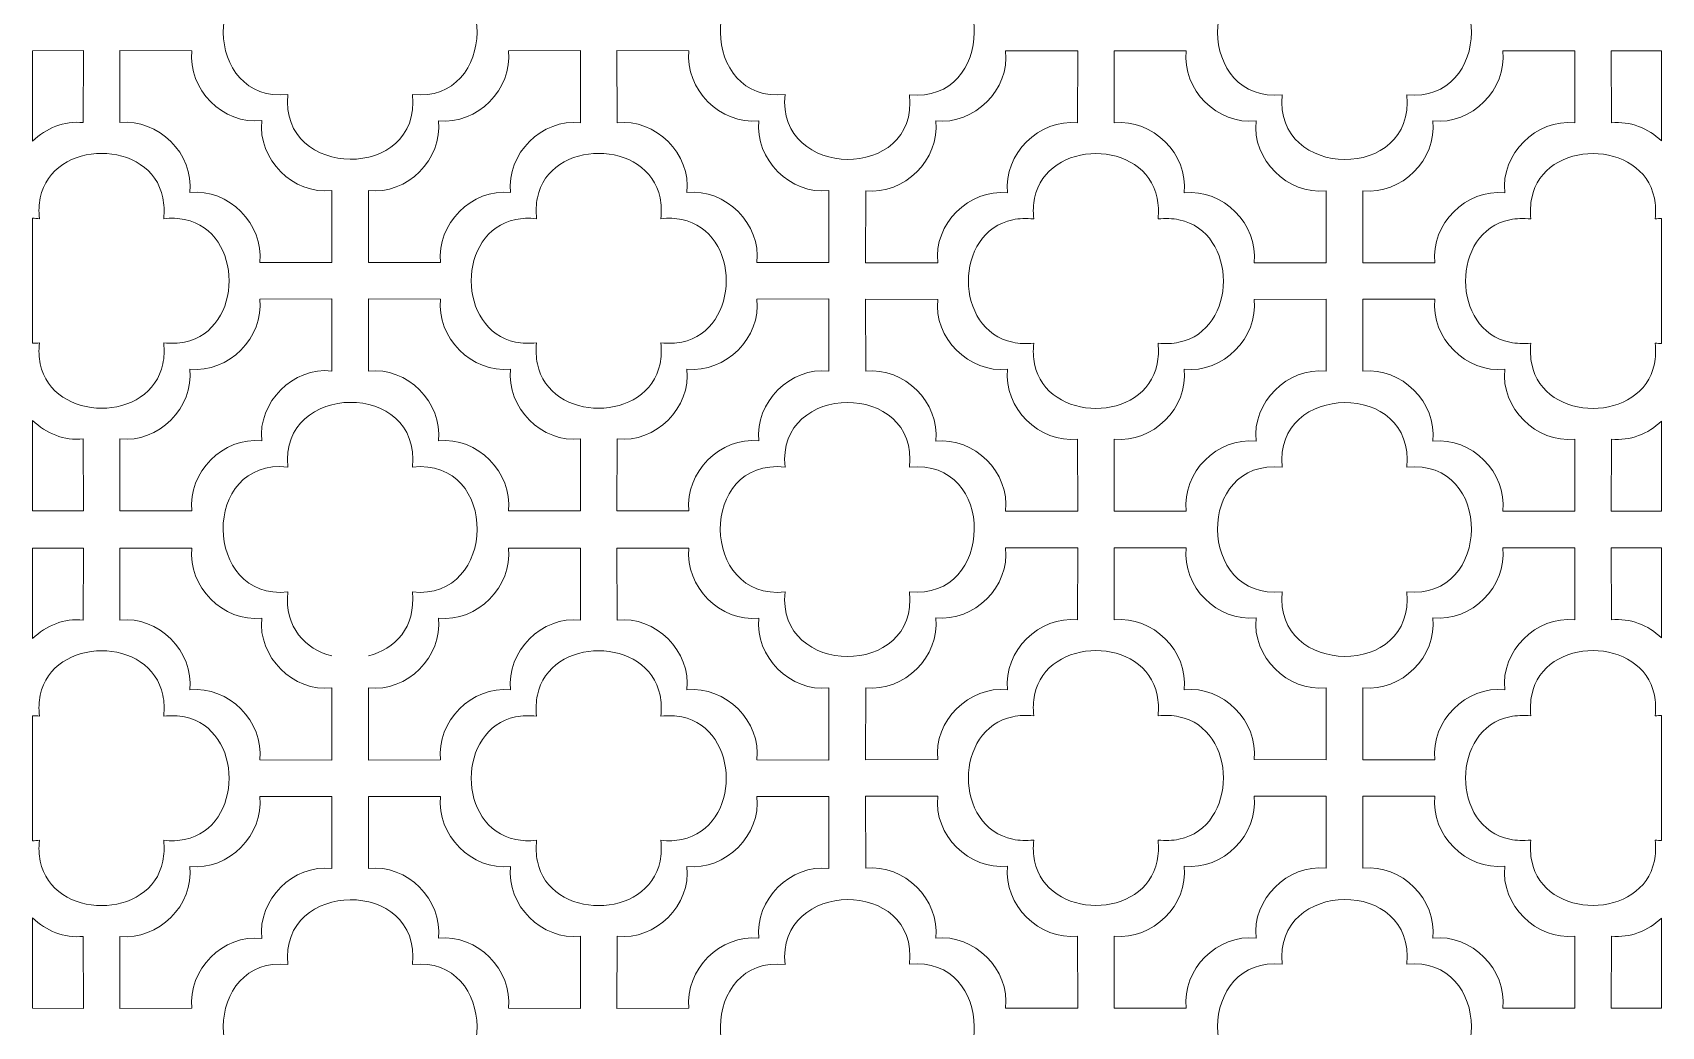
# Model space of a CAD drawing. Header units: centimetres. Extents: x -88 to 88, y -96 to 96.
# Drawn here: x 7.7 to 87.7, y -49.6 to -0.8 of the extents above; entities that cross this region are included whole.
import ezdxf

# ---------------------------------------------------------------- set-up
doc = ezdxf.new("R2010")
doc.units = ezdxf.units.CM
doc.header["$MEASUREMENT"] = 0
doc.layers.add('layer 1', color=7, linetype='Continuous')

msp = doc.modelspace()

# ---------------------------------------------------------------- linework, layer by layer
at = {"layer": 'layer 1', "color": 242, "lineweight": 9}
for points, knots in [([(26.338, -3.80155), (30.52191, -4.24698), (30.62869, 2.75098), (26.33804, 2.29418), (26.33804, 2.29418), (26.78383, 6.48165), (19.76345, 6.58643), (20.2205, 2.29321), (20.2205, 2.29321), (15.93025, 2.74997), (16.03686, -4.24598), (20.22046, -3.80058), (20.22046, -3.80058), (19.77481, -7.98681), (26.79522, -8.09639), (26.338, -3.80155)], [0, 0, 0, 0, 0.2, 0.2, 0.2, 0.2, 0.4, 0.4, 0.4, 0.4, 0.6, 0.6, 0.6, 0.6, 1, 1, 1, 1]), ([(50.76871, -3.81287), (54.95632, -4.2587), (55.06342, 2.76273), (50.76875, 2.3055), (50.76875, 2.3055), (51.21523, 6.49949), (44.19606, 6.57865), (44.65218, 2.29418), (44.65218, 2.29418), (40.3616, 2.75098), (40.46821, -4.24698), (44.65214, -3.80155), (44.65214, -3.80155), (44.2072, -7.98096), (51.22683, -8.11612), (50.76871, -3.81287)], [0, 0, 0, 0, 0.2, 0.2, 0.2, 0.2, 0.4, 0.4, 0.4, 0.4, 0.6, 0.6, 0.6, 0.6, 1, 1, 1, 1]), ([(75.20039, -3.8119), (79.38769, -4.2577), (79.49475, 2.76172), (75.20043, 2.30453), (75.20043, 2.30453), (75.64609, 6.49077), (68.62567, 6.60032), (69.08289, 2.3055), (69.08289, 2.3055), (64.78829, 2.76272), (64.89521, -4.2587), (69.08285, -3.81287), (69.08285, -3.81287), (68.63706, -8.00035), (75.65744, -8.10513), (75.20039, -3.8119)], [0, 0, 0, 0, 0.2, 0.2, 0.2, 0.2, 0.4, 0.4, 0.4, 0.4, 0.6, 0.6, 0.6, 0.6, 1, 1, 1, 1]), ([(7.67361, -6.09446), (7.67361, -6.09446), (7.67363, -1.64539), (7.67363, -1.64539), (7.67363, -1.64539), (7.67363, -1.64539), (10.1691, -1.64135), (10.1691, -1.64135), (10.1691, -1.64135), (10.1691, -1.64135), (10.16337, -5.18264), (10.16337, -5.18264), (10.16337, -5.18264), (9.22672, -5.07995), (8.32202, -5.45642), (7.67361, -6.09446)], [0, 0, 0, 0, 0.2, 0.2, 0.2, 0.2, 0.4, 0.4, 0.4, 0.4, 0.6, 0.6, 0.6, 0.6, 1, 1, 1, 1]), ([(22.379, -12.06266), (22.379, -12.06266), (18.8377, -12.05694), (18.8377, -12.05694), (18.8377, -12.05694), (19.04468, -10.1691), (17.30509, -8.41105), (15.40074, -8.61956), (15.40074, -8.61956), (15.60927, -6.71522), (13.85125, -4.97566), (11.96341, -5.18264), (11.96341, -5.18264), (11.96341, -5.18264), (11.95768, -1.64135), (11.95768, -1.64135), (11.95768, -1.64135), (11.95768, -1.64135), (15.49898, -1.64707), (15.49898, -1.64707), (15.49898, -1.64707), (15.292, -3.53491), (17.03156, -5.29293), (18.9359, -5.0844), (18.9359, -5.0844), (18.72739, -6.98875), (20.4854, -8.72831), (22.37324, -8.52133), (22.37324, -8.52133), (22.37324, -8.52133), (22.379, -12.06266), (22.379, -12.06266)], [0, 0, 0, 0, 0.11111111, 0.11111111, 0.11111111, 0.11111111, 0.22222222, 0.22222222, 0.22222222, 0.22222222, 0.33333333, 0.33333333, 0.33333333, 0.33333333, 0.44444444, 0.44444444, 0.44444444, 0.44444444, 0.55555556, 0.55555556, 0.55555556, 0.55555556, 0.66666667, 0.66666667, 0.66666667, 0.66666667, 0.77777778, 0.77777778, 0.77777778, 0.77777778, 1, 1, 1, 1]), ([(24.17946, -12.06363), (24.17946, -12.06363), (27.72076, -12.05791), (27.72076, -12.05791), (27.72076, -12.05791), (27.51378, -10.17007), (29.25337, -8.41202), (31.15772, -8.62053), (31.15772, -8.62053), (30.94919, -6.71619), (32.70721, -4.97663), (34.59505, -5.18361), (34.59505, -5.18361), (34.59505, -5.18361), (34.60078, -1.64232), (34.60078, -1.64232), (34.60078, -1.64232), (34.60078, -1.64232), (31.05948, -1.64804), (31.05948, -1.64804), (31.05948, -1.64804), (31.26646, -3.53588), (29.5269, -5.2939), (27.62256, -5.08537), (27.62256, -5.08537), (27.83107, -6.98972), (26.07306, -8.72928), (24.18522, -8.5223), (24.18522, -8.5223), (24.18522, -8.5223), (24.17946, -12.06363), (24.17946, -12.06363)], [0, 0, 0, 0, 0.11111111, 0.11111111, 0.11111111, 0.11111111, 0.22222222, 0.22222222, 0.22222222, 0.22222222, 0.33333333, 0.33333333, 0.33333333, 0.33333333, 0.44444444, 0.44444444, 0.44444444, 0.44444444, 0.55555556, 0.55555556, 0.55555556, 0.55555556, 0.66666667, 0.66666667, 0.66666667, 0.66666667, 0.77777778, 0.77777778, 0.77777778, 0.77777778, 1, 1, 1, 1]), ([(46.81068, -12.06363), (46.81068, -12.06363), (43.26938, -12.05791), (43.26938, -12.05791), (43.26938, -12.05791), (43.47636, -10.17007), (41.73677, -8.41202), (39.83242, -8.62053), (39.83242, -8.62053), (40.04095, -6.71619), (38.28293, -4.97663), (36.39509, -5.18361), (36.39509, -5.18361), (36.39509, -5.18361), (36.38936, -1.64232), (36.38936, -1.64232), (36.38936, -1.64232), (36.38936, -1.64232), (39.93066, -1.64804), (39.93066, -1.64804), (39.93066, -1.64804), (39.72368, -3.53588), (41.46324, -5.2939), (43.36758, -5.08537), (43.36758, -5.08537), (43.15907, -6.98972), (44.91708, -8.72928), (46.80492, -8.5223), (46.80492, -8.5223), (46.80492, -8.5223), (46.81068, -12.06363), (46.81068, -12.06363)], [0, 0, 0, 0, 0.11111111, 0.11111111, 0.11111111, 0.11111111, 0.22222222, 0.22222222, 0.22222222, 0.22222222, 0.33333333, 0.33333333, 0.33333333, 0.33333333, 0.44444444, 0.44444444, 0.44444444, 0.44444444, 0.55555556, 0.55555556, 0.55555556, 0.55555556, 0.66666667, 0.66666667, 0.66666667, 0.66666667, 0.77777778, 0.77777778, 0.77777778, 0.77777778, 1, 1, 1, 1]), ([(48.61017, -12.07495), (48.61017, -12.07495), (52.15147, -12.06923), (52.15147, -12.06923), (52.15147, -12.06923), (51.94449, -10.18139), (53.68408, -8.42334), (55.58843, -8.63185), (55.58843, -8.63185), (55.3799, -6.72751), (57.13792, -4.98795), (59.02576, -5.19493), (59.02576, -5.19493), (59.02576, -5.19493), (59.03149, -1.65364), (59.03149, -1.65364), (59.03149, -1.65364), (59.03149, -1.65364), (55.49019, -1.65936), (55.49019, -1.65936), (55.49019, -1.65936), (55.69717, -3.5472), (53.95761, -5.30522), (52.05327, -5.09669), (52.05327, -5.09669), (52.26178, -7.00104), (50.50377, -8.7406), (48.61593, -8.53362), (48.61593, -8.53362), (48.61593, -8.53362), (48.61017, -12.07495), (48.61017, -12.07495)], [0, 0, 0, 0, 0.11111111, 0.11111111, 0.11111111, 0.11111111, 0.22222222, 0.22222222, 0.22222222, 0.22222222, 0.33333333, 0.33333333, 0.33333333, 0.33333333, 0.44444444, 0.44444444, 0.44444444, 0.44444444, 0.55555556, 0.55555556, 0.55555556, 0.55555556, 0.66666667, 0.66666667, 0.66666667, 0.66666667, 0.77777778, 0.77777778, 0.77777778, 0.77777778, 1, 1, 1, 1]), ([(71.24139, -12.07495), (71.24139, -12.07495), (67.70009, -12.06923), (67.70009, -12.06923), (67.70009, -12.06923), (67.90707, -10.18139), (66.16748, -8.42334), (64.26313, -8.63185), (64.26313, -8.63185), (64.47166, -6.72751), (62.71364, -4.98795), (60.8258, -5.19493), (60.8258, -5.19493), (60.8258, -5.19493), (60.82007, -1.65364), (60.82007, -1.65364), (60.82007, -1.65364), (60.82007, -1.65364), (64.36137, -1.65936), (64.36137, -1.65936), (64.36137, -1.65936), (64.15439, -3.5472), (65.89395, -5.30522), (67.79829, -5.09669), (67.79829, -5.09669), (67.58978, -7.00104), (69.34779, -8.7406), (71.23563, -8.53362), (71.23563, -8.53362), (71.23563, -8.53362), (71.24139, -12.07495), (71.24139, -12.07495)], [0, 0, 0, 0, 0.11111111, 0.11111111, 0.11111111, 0.11111111, 0.22222222, 0.22222222, 0.22222222, 0.22222222, 0.33333333, 0.33333333, 0.33333333, 0.33333333, 0.44444444, 0.44444444, 0.44444444, 0.44444444, 0.55555556, 0.55555556, 0.55555556, 0.55555556, 0.66666667, 0.66666667, 0.66666667, 0.66666667, 0.77777778, 0.77777778, 0.77777778, 0.77777778, 1, 1, 1, 1]), ([(73.04185, -12.07398), (73.04185, -12.07398), (76.58315, -12.06826), (76.58315, -12.06826), (76.58315, -12.06826), (76.37617, -10.18042), (78.11576, -8.42237), (80.02011, -8.63088), (80.02011, -8.63088), (79.81158, -6.72654), (81.5696, -4.98698), (83.45744, -5.19396), (83.45744, -5.19396), (83.45744, -5.19396), (83.46317, -1.65267), (83.46317, -1.65267), (83.46317, -1.65267), (83.46317, -1.65267), (79.92187, -1.65839), (79.92187, -1.65839), (79.92187, -1.65839), (80.12885, -3.54623), (78.38929, -5.30425), (76.48495, -5.09572), (76.48495, -5.09572), (76.69346, -7.00007), (74.93545, -8.73963), (73.04761, -8.53265), (73.04761, -8.53265), (73.04761, -8.53265), (73.04185, -12.07398), (73.04185, -12.07398)], [0, 0, 0, 0, 0.11111111, 0.11111111, 0.11111111, 0.11111111, 0.22222222, 0.22222222, 0.22222222, 0.22222222, 0.33333333, 0.33333333, 0.33333333, 0.33333333, 0.44444444, 0.44444444, 0.44444444, 0.44444444, 0.55555556, 0.55555556, 0.55555556, 0.55555556, 0.66666667, 0.66666667, 0.66666667, 0.66666667, 0.77777778, 0.77777778, 0.77777778, 0.77777778, 1, 1, 1, 1]), ([(87.71753, -6.07691), (87.71753, -6.07691), (87.71753, -1.65666), (87.71753, -1.65666), (87.71753, -1.65666), (87.71753, -1.65666), (85.25175, -1.65267), (85.25175, -1.65267), (85.25175, -1.65267), (85.25175, -1.65267), (85.25748, -5.19396), (85.25748, -5.19396), (85.25748, -5.19396), (86.17991, -5.09283), (87.07135, -5.45644), (87.71753, -6.07691)], [0, 0, 0, 0, 0.2, 0.2, 0.2, 0.2, 0.4, 0.4, 0.4, 0.4, 0.6, 0.6, 0.6, 0.6, 1, 1, 1, 1]), ([(7.67361, -16.03053), (7.67361, -16.03053), (7.67361, -9.88312), (7.67361, -9.88312), (7.67361, -9.88312), (7.78265, -9.88496), (7.89473, -9.89187), (8.00986, -9.90412), (8.00986, -9.90412), (7.97004, -9.53014), (7.9868, -9.18829), (8.04991, -8.87841), (8.04991, -8.87841), (8.64181, -5.97204), (13.48094, -5.95231), (14.07687, -8.87841), (14.07687, -8.87841), (14.13998, -9.18829), (14.15674, -9.53014), (14.11692, -9.90412), (14.11692, -9.90412), (14.49191, -9.8642), (14.83452, -9.88106), (15.14501, -9.94454), (15.14501, -9.94454), (18.06675, -10.54192), (18.04798, -15.37564), (15.14542, -15.96909), (15.14542, -15.96909), (14.83493, -16.03257), (14.49232, -16.04943), (14.11733, -16.00951), (14.11733, -16.00951), (14.15715, -16.38349), (14.14039, -16.72534), (14.07728, -17.03522), (14.07728, -17.03522), (13.48135, -19.96132), (8.64222, -19.94159), (8.05032, -17.03522), (8.05032, -17.03522), (7.98721, -16.72534), (7.97045, -16.38349), (8.01027, -16.00951), (8.01027, -16.00951), (7.895, -16.02178), (7.78278, -16.0287), (7.67361, -16.03053)], [0, 0, 0, 0, 0.07692308, 0.07692308, 0.07692308, 0.07692308, 0.15384615, 0.15384615, 0.15384615, 0.15384615, 0.23076923, 0.23076923, 0.23076923, 0.23076923, 0.30769231, 0.30769231, 0.30769231, 0.30769231, 0.38461538, 0.38461538, 0.38461538, 0.38461538, 0.46153846, 0.46153846, 0.46153846, 0.46153846, 0.53846154, 0.53846154, 0.53846154, 0.53846154, 0.61538462, 0.61538462, 0.61538462, 0.61538462, 0.69230769, 0.69230769, 0.69230769, 0.69230769, 0.76923077, 0.76923077, 0.76923077, 0.76923077, 0.84615385, 0.84615385, 0.84615385, 0.84615385, 1, 1, 1, 1]), ([(39.57669, -9.94551), (39.2662, -9.88203), (38.92359, -9.86517), (38.5486, -9.90509), (38.5486, -9.90509), (38.58842, -9.53111), (38.57166, -9.18926), (38.50855, -8.87938), (38.50855, -8.87938), (37.91665, -5.97301), (33.07752, -5.95328), (32.48159, -8.87938), (32.48159, -8.87938), (32.41848, -9.18926), (32.40172, -9.53111), (32.44154, -9.90509), (32.44154, -9.90509), (32.06655, -9.86517), (31.72394, -9.88203), (31.41345, -9.94551), (31.41345, -9.94551), (28.49171, -10.54289), (28.51048, -15.37661), (31.41304, -15.97006), (31.41304, -15.97006), (31.72353, -16.03354), (32.06614, -16.0504), (32.44113, -16.01048), (32.44113, -16.01048), (32.40131, -16.38446), (32.41807, -16.72631), (32.48118, -17.03619), (32.48118, -17.03619), (33.07711, -19.96229), (37.91624, -19.94256), (38.50814, -17.03619), (38.50814, -17.03619), (38.57125, -16.72631), (38.58801, -16.38446), (38.54819, -16.01048), (38.54819, -16.01048), (38.92318, -16.0504), (39.26579, -16.03354), (39.57628, -15.97006), (39.57628, -15.97006), (42.47839, -15.3767), (42.49903, -10.54301), (39.57669, -9.94551)], [0, 0, 0, 0, 0.07692308, 0.07692308, 0.07692308, 0.07692308, 0.15384615, 0.15384615, 0.15384615, 0.15384615, 0.23076923, 0.23076923, 0.23076923, 0.23076923, 0.30769231, 0.30769231, 0.30769231, 0.30769231, 0.38461538, 0.38461538, 0.38461538, 0.38461538, 0.46153846, 0.46153846, 0.46153846, 0.46153846, 0.53846154, 0.53846154, 0.53846154, 0.53846154, 0.61538462, 0.61538462, 0.61538462, 0.61538462, 0.69230769, 0.69230769, 0.69230769, 0.69230769, 0.76923077, 0.76923077, 0.76923077, 0.76923077, 0.84615385, 0.84615385, 0.84615385, 0.84615385, 1, 1, 1, 1]), ([(55.84416, -9.95683), (56.15465, -9.89335), (56.49726, -9.87649), (56.87225, -9.91641), (56.87225, -9.91641), (56.83243, -9.54243), (56.84919, -9.20058), (56.9123, -8.8907), (56.9123, -8.8907), (57.5042, -5.98433), (62.34333, -5.9646), (62.93926, -8.8907), (62.93926, -8.8907), (63.00237, -9.20058), (63.01913, -9.54243), (62.97931, -9.91641), (62.97931, -9.91641), (63.3543, -9.87649), (63.69691, -9.89335), (64.0074, -9.95683), (64.0074, -9.95683), (66.92914, -10.55421), (66.91037, -15.38793), (64.00781, -15.98138), (64.00781, -15.98138), (63.69732, -16.04486), (63.35471, -16.06172), (62.97972, -16.0218), (62.97972, -16.0218), (63.01954, -16.39578), (63.00278, -16.73763), (62.93967, -17.04751), (62.93967, -17.04751), (62.34374, -19.97361), (57.50461, -19.95388), (56.91271, -17.04751), (56.91271, -17.04751), (56.8496, -16.73763), (56.83284, -16.39578), (56.87266, -16.0218), (56.87266, -16.0218), (56.49767, -16.06172), (56.15506, -16.04486), (55.84457, -15.98138), (55.84457, -15.98138), (52.94246, -15.38802), (52.92182, -10.55433), (55.84416, -9.95683)], [0, 0, 0, 0, 0.07692308, 0.07692308, 0.07692308, 0.07692308, 0.15384615, 0.15384615, 0.15384615, 0.15384615, 0.23076923, 0.23076923, 0.23076923, 0.23076923, 0.30769231, 0.30769231, 0.30769231, 0.30769231, 0.38461538, 0.38461538, 0.38461538, 0.38461538, 0.46153846, 0.46153846, 0.46153846, 0.46153846, 0.53846154, 0.53846154, 0.53846154, 0.53846154, 0.61538462, 0.61538462, 0.61538462, 0.61538462, 0.69230769, 0.69230769, 0.69230769, 0.69230769, 0.76923077, 0.76923077, 0.76923077, 0.76923077, 0.84615385, 0.84615385, 0.84615385, 0.84615385, 1, 1, 1, 1]), ([(87.71753, -16.04123), (87.71753, -16.04123), (87.71753, -9.89507), (87.71753, -9.89507), (87.71753, -9.89507), (87.61788, -9.89758), (87.51569, -9.9043), (87.41099, -9.91544), (87.41099, -9.91544), (87.45081, -9.54146), (87.43405, -9.19961), (87.37094, -8.88973), (87.37094, -8.88973), (86.77904, -5.98336), (81.93991, -5.96363), (81.34398, -8.88973), (81.34398, -8.88973), (81.28087, -9.19961), (81.26411, -9.54146), (81.30393, -9.91544), (81.30393, -9.91544), (80.92894, -9.87552), (80.58633, -9.89238), (80.27584, -9.95586), (80.27584, -9.95586), (77.3541, -10.55324), (77.37287, -15.38696), (80.27543, -15.98041), (80.27543, -15.98041), (80.58592, -16.04389), (80.92853, -16.06075), (81.30352, -16.02083), (81.30352, -16.02083), (81.2637, -16.39481), (81.28046, -16.73666), (81.34357, -17.04654), (81.34357, -17.04654), (81.9395, -19.97264), (86.77863, -19.95291), (87.37053, -17.04654), (87.37053, -17.04654), (87.43364, -16.73666), (87.4504, -16.39481), (87.41058, -16.02083), (87.41058, -16.02083), (87.51542, -16.03199), (87.61774, -16.03873), (87.71753, -16.04123)], [0, 0, 0, 0, 0.07692308, 0.07692308, 0.07692308, 0.07692308, 0.15384615, 0.15384615, 0.15384615, 0.15384615, 0.23076923, 0.23076923, 0.23076923, 0.23076923, 0.30769231, 0.30769231, 0.30769231, 0.30769231, 0.38461538, 0.38461538, 0.38461538, 0.38461538, 0.46153846, 0.46153846, 0.46153846, 0.46153846, 0.53846154, 0.53846154, 0.53846154, 0.53846154, 0.61538462, 0.61538462, 0.61538462, 0.61538462, 0.69230769, 0.69230769, 0.69230769, 0.69230769, 0.76923077, 0.76923077, 0.76923077, 0.76923077, 0.84615385, 0.84615385, 0.84615385, 0.84615385, 1, 1, 1, 1]), ([(22.37941, -13.85097), (22.37941, -13.85097), (18.83811, -13.85669), (18.83811, -13.85669), (18.83811, -13.85669), (19.04509, -15.74453), (17.3055, -17.50258), (15.40115, -17.29407), (15.40115, -17.29407), (15.60968, -19.19841), (13.85166, -20.93797), (11.96382, -20.73099), (11.96382, -20.73099), (11.96382, -20.73099), (11.95809, -24.27228), (11.95809, -24.27228), (11.95809, -24.27228), (11.95809, -24.27228), (15.49939, -24.26656), (15.49939, -24.26656), (15.49939, -24.26656), (15.29241, -22.37872), (17.03197, -20.6207), (18.93631, -20.82923), (18.93631, -20.82923), (18.7278, -18.92488), (20.48581, -17.18532), (22.37365, -17.3923), (22.37365, -17.3923), (22.37365, -17.3923), (22.37941, -13.85097), (22.37941, -13.85097)], [0, 0, 0, 0, 0.11111111, 0.11111111, 0.11111111, 0.11111111, 0.22222222, 0.22222222, 0.22222222, 0.22222222, 0.33333333, 0.33333333, 0.33333333, 0.33333333, 0.44444444, 0.44444444, 0.44444444, 0.44444444, 0.55555556, 0.55555556, 0.55555556, 0.55555556, 0.66666667, 0.66666667, 0.66666667, 0.66666667, 0.77777778, 0.77777778, 0.77777778, 0.77777778, 1, 1, 1, 1]), ([(24.17905, -13.85194), (24.17905, -13.85194), (27.72035, -13.85766), (27.72035, -13.85766), (27.72035, -13.85766), (27.51337, -15.7455), (29.25296, -17.50355), (31.15731, -17.29504), (31.15731, -17.29504), (30.94878, -19.19938), (32.7068, -20.93894), (34.59464, -20.73196), (34.59464, -20.73196), (34.59464, -20.73196), (34.60037, -24.27325), (34.60037, -24.27325), (34.60037, -24.27325), (34.60037, -24.27325), (31.05907, -24.26753), (31.05907, -24.26753), (31.05907, -24.26753), (31.26605, -22.37969), (29.52649, -20.62167), (27.62215, -20.8302), (27.62215, -20.8302), (27.83066, -18.92585), (26.07265, -17.18629), (24.18481, -17.39327), (24.18481, -17.39327), (24.18481, -17.39327), (24.17905, -13.85194), (24.17905, -13.85194)], [0, 0, 0, 0, 0.11111111, 0.11111111, 0.11111111, 0.11111111, 0.22222222, 0.22222222, 0.22222222, 0.22222222, 0.33333333, 0.33333333, 0.33333333, 0.33333333, 0.44444444, 0.44444444, 0.44444444, 0.44444444, 0.55555556, 0.55555556, 0.55555556, 0.55555556, 0.66666667, 0.66666667, 0.66666667, 0.66666667, 0.77777778, 0.77777778, 0.77777778, 0.77777778, 1, 1, 1, 1]), ([(46.81027, -13.85194), (46.81027, -13.85194), (43.26897, -13.85766), (43.26897, -13.85766), (43.26897, -13.85766), (43.47595, -15.7455), (41.73636, -17.50355), (39.83201, -17.29504), (39.83201, -17.29504), (40.04054, -19.19938), (38.28252, -20.93894), (36.39468, -20.73196), (36.39468, -20.73196), (36.39468, -20.73196), (36.38895, -24.27325), (36.38895, -24.27325), (36.38895, -24.27325), (36.38895, -24.27325), (39.93025, -24.26753), (39.93025, -24.26753), (39.93025, -24.26753), (39.72327, -22.37969), (41.46283, -20.62167), (43.36717, -20.8302), (43.36717, -20.8302), (43.15866, -18.92585), (44.91667, -17.18629), (46.80451, -17.39327), (46.80451, -17.39327), (46.80451, -17.39327), (46.81027, -13.85194), (46.81027, -13.85194)], [0, 0, 0, 0, 0.11111111, 0.11111111, 0.11111111, 0.11111111, 0.22222222, 0.22222222, 0.22222222, 0.22222222, 0.33333333, 0.33333333, 0.33333333, 0.33333333, 0.44444444, 0.44444444, 0.44444444, 0.44444444, 0.55555556, 0.55555556, 0.55555556, 0.55555556, 0.66666667, 0.66666667, 0.66666667, 0.66666667, 0.77777778, 0.77777778, 0.77777778, 0.77777778, 1, 1, 1, 1]), ([(48.61058, -13.86326), (48.61058, -13.86326), (52.15188, -13.86898), (52.15188, -13.86898), (52.15188, -13.86898), (51.9449, -15.75682), (53.68449, -17.51487), (55.58884, -17.30636), (55.58884, -17.30636), (55.38031, -19.2107), (57.13833, -20.95026), (59.02617, -20.74328), (59.02617, -20.74328), (59.02617, -20.74328), (59.0319, -24.28457), (59.0319, -24.28457), (59.0319, -24.28457), (59.0319, -24.28457), (55.4906, -24.27885), (55.4906, -24.27885), (55.4906, -24.27885), (55.69758, -22.39101), (53.95802, -20.63299), (52.05368, -20.84152), (52.05368, -20.84152), (52.26219, -18.93717), (50.50418, -17.19761), (48.61634, -17.40459), (48.61634, -17.40459), (48.61634, -17.40459), (48.61058, -13.86326), (48.61058, -13.86326)], [0, 0, 0, 0, 0.11111111, 0.11111111, 0.11111111, 0.11111111, 0.22222222, 0.22222222, 0.22222222, 0.22222222, 0.33333333, 0.33333333, 0.33333333, 0.33333333, 0.44444444, 0.44444444, 0.44444444, 0.44444444, 0.55555556, 0.55555556, 0.55555556, 0.55555556, 0.66666667, 0.66666667, 0.66666667, 0.66666667, 0.77777778, 0.77777778, 0.77777778, 0.77777778, 1, 1, 1, 1]), ([(71.2418, -13.86326), (71.2418, -13.86326), (67.7005, -13.86898), (67.7005, -13.86898), (67.7005, -13.86898), (67.90748, -15.75682), (66.16789, -17.51487), (64.26354, -17.30636), (64.26354, -17.30636), (64.47207, -19.2107), (62.71405, -20.95026), (60.82621, -20.74328), (60.82621, -20.74328), (60.82621, -20.74328), (60.82048, -24.28457), (60.82048, -24.28457), (60.82048, -24.28457), (60.82048, -24.28457), (64.36178, -24.27885), (64.36178, -24.27885), (64.36178, -24.27885), (64.1548, -22.39101), (65.89436, -20.63299), (67.7987, -20.84152), (67.7987, -20.84152), (67.59019, -18.93717), (69.3482, -17.19761), (71.23604, -17.40459), (71.23604, -17.40459), (71.23604, -17.40459), (71.2418, -13.86326), (71.2418, -13.86326)], [0, 0, 0, 0, 0.11111111, 0.11111111, 0.11111111, 0.11111111, 0.22222222, 0.22222222, 0.22222222, 0.22222222, 0.33333333, 0.33333333, 0.33333333, 0.33333333, 0.44444444, 0.44444444, 0.44444444, 0.44444444, 0.55555556, 0.55555556, 0.55555556, 0.55555556, 0.66666667, 0.66666667, 0.66666667, 0.66666667, 0.77777778, 0.77777778, 0.77777778, 0.77777778, 1, 1, 1, 1]), ([(73.04144, -13.86229), (73.04144, -13.86229), (76.58274, -13.86801), (76.58274, -13.86801), (76.58274, -13.86801), (76.37576, -15.75585), (78.11535, -17.5139), (80.0197, -17.30539), (80.0197, -17.30539), (79.81117, -19.20973), (81.56919, -20.94929), (83.45703, -20.74231), (83.45703, -20.74231), (83.45703, -20.74231), (83.46276, -24.2836), (83.46276, -24.2836), (83.46276, -24.2836), (83.46276, -24.2836), (79.92146, -24.27788), (79.92146, -24.27788), (79.92146, -24.27788), (80.12844, -22.39004), (78.38888, -20.63202), (76.48454, -20.84055), (76.48454, -20.84055), (76.69305, -18.9362), (74.93504, -17.19664), (73.0472, -17.40362), (73.0472, -17.40362), (73.0472, -17.40362), (73.04144, -13.86229), (73.04144, -13.86229)], [0, 0, 0, 0, 0.11111111, 0.11111111, 0.11111111, 0.11111111, 0.22222222, 0.22222222, 0.22222222, 0.22222222, 0.33333333, 0.33333333, 0.33333333, 0.33333333, 0.44444444, 0.44444444, 0.44444444, 0.44444444, 0.55555556, 0.55555556, 0.55555556, 0.55555556, 0.66666667, 0.66666667, 0.66666667, 0.66666667, 0.77777778, 0.77777778, 0.77777778, 0.77777778, 1, 1, 1, 1]), ([(22.37314, -31.40001), (21.08984, -31.06214), (20.03389, -30.01273), (20.2209, -28.25611), (20.2209, -28.25611), (16.02926, -28.70236), (15.92182, -21.65535), (20.22087, -22.11305), (20.22087, -22.11305), (19.7751, -17.92572), (26.79463, -17.82095), (26.33759, -22.11402), (26.33759, -22.11402), (30.63625, -21.65636), (30.52897, -28.70137), (26.33762, -28.25514), (26.33762, -28.25514), (26.52463, -30.01176), (25.46868, -31.06117), (24.18538, -31.39904)], [0, 0, 0, 0, 0.16666667, 0.16666667, 0.16666667, 0.16666667, 0.33333333, 0.33333333, 0.33333333, 0.33333333, 0.5, 0.5, 0.5, 0.5, 0.66666667, 0.66666667, 0.66666667, 0.66666667, 1, 1, 1, 1]), ([(44.65176, -28.25514), (40.46043, -28.70137), (40.35303, -21.65636), (44.65173, -22.11402), (44.65173, -22.11402), (44.20523, -17.91992), (51.22526, -17.84071), (50.76912, -22.12534), (50.76912, -22.12534), (55.06375, -21.66811), (54.95682, -28.68966), (50.76915, -28.24382), (50.76915, -28.24382), (51.22529, -32.52845), (44.20526, -32.44927), (44.65176, -28.25514)], [0, 0, 0, 0, 0.2, 0.2, 0.2, 0.2, 0.4, 0.4, 0.4, 0.4, 0.6, 0.6, 0.6, 0.6, 1, 1, 1, 1]), ([(75.20001, -28.24479), (79.38799, -28.69065), (79.49495, -21.66711), (75.19998, -22.12437), (75.19998, -22.12437), (75.65719, -17.82968), (68.63762, -17.93925), (69.08326, -22.12534), (69.08326, -22.12534), (64.78859, -21.66811), (64.89564, -28.68964), (69.08329, -28.24382), (69.08329, -28.24382), (68.63765, -32.42989), (75.65722, -32.53948), (75.20001, -28.24479)], [0, 0, 0, 0, 0.2, 0.2, 0.2, 0.2, 0.4, 0.4, 0.4, 0.4, 0.6, 0.6, 0.6, 0.6, 1, 1, 1, 1]), ([(7.67362, -24.26825), (7.67362, -24.26825), (7.67361, -19.81878), (7.67361, -19.81878), (7.67361, -19.81878), (8.32205, -20.45705), (9.22694, -20.8337), (10.16378, -20.73099), (10.16378, -20.73099), (10.16378, -20.73099), (10.16951, -24.27228), (10.16951, -24.27228), (10.16951, -24.27228), (10.16951, -24.27228), (7.67362, -24.26825), (7.67362, -24.26825)], [0, 0, 0, 0, 0.2, 0.2, 0.2, 0.2, 0.4, 0.4, 0.4, 0.4, 0.6, 0.6, 0.6, 0.6, 1, 1, 1, 1]), ([(87.71752, -24.27962), (87.71752, -24.27962), (87.71753, -19.85897), (87.71753, -19.85897), (87.71753, -19.85897), (87.07132, -20.47968), (86.17969, -20.84346), (85.25707, -20.74231), (85.25707, -20.74231), (85.25707, -20.74231), (85.25134, -24.2836), (85.25134, -24.2836), (85.25134, -24.2836), (85.25134, -24.2836), (87.71752, -24.27962), (87.71752, -24.27962)], [0, 0, 0, 0, 0.2, 0.2, 0.2, 0.2, 0.4, 0.4, 0.4, 0.4, 0.6, 0.6, 0.6, 0.6, 1, 1, 1, 1]), ([(7.67361, -30.55041), (7.67361, -30.55041), (7.67362, -26.10091), (7.67362, -26.10091), (7.67362, -26.10091), (7.67362, -26.10091), (10.16954, -26.09688), (10.16954, -26.09688), (10.16954, -26.09688), (10.16954, -26.09688), (10.16381, -29.63817), (10.16381, -29.63817), (10.16381, -29.63817), (9.22695, -29.53546), (8.32205, -29.91212), (7.67361, -30.55041)], [0, 0, 0, 0, 0.2, 0.2, 0.2, 0.2, 0.4, 0.4, 0.4, 0.4, 0.6, 0.6, 0.6, 0.6, 1, 1, 1, 1]), ([(22.37944, -36.51819), (22.37944, -36.51819), (18.83814, -36.51247), (18.83814, -36.51247), (18.83814, -36.51247), (19.04512, -34.62463), (17.30553, -32.86658), (15.40118, -33.07509), (15.40118, -33.07509), (15.60971, -31.17075), (13.85169, -29.43119), (11.96385, -29.63817), (11.96385, -29.63817), (11.96385, -29.63817), (11.95812, -26.09688), (11.95812, -26.09688), (11.95812, -26.09688), (11.95812, -26.09688), (15.49942, -26.1026), (15.49942, -26.1026), (15.49942, -26.1026), (15.29244, -27.99044), (17.032, -29.74846), (18.93634, -29.53993), (18.93634, -29.53993), (18.72783, -31.44428), (20.48584, -33.18384), (22.37368, -32.97686), (22.37368, -32.97686), (22.37368, -32.97686), (22.37944, -36.51819), (22.37944, -36.51819)], [0, 0, 0, 0, 0.11111111, 0.11111111, 0.11111111, 0.11111111, 0.22222222, 0.22222222, 0.22222222, 0.22222222, 0.33333333, 0.33333333, 0.33333333, 0.33333333, 0.44444444, 0.44444444, 0.44444444, 0.44444444, 0.55555556, 0.55555556, 0.55555556, 0.55555556, 0.66666667, 0.66666667, 0.66666667, 0.66666667, 0.77777778, 0.77777778, 0.77777778, 0.77777778, 1, 1, 1, 1]), ([(24.17908, -36.51722), (24.17908, -36.51722), (27.72038, -36.5115), (27.72038, -36.5115), (27.72038, -36.5115), (27.5134, -34.62366), (29.25299, -32.86561), (31.15734, -33.07412), (31.15734, -33.07412), (30.94881, -31.16978), (32.70683, -29.43022), (34.59467, -29.6372), (34.59467, -29.6372), (34.59467, -29.6372), (34.6004, -26.09591), (34.6004, -26.09591), (34.6004, -26.09591), (34.6004, -26.09591), (31.0591, -26.10163), (31.0591, -26.10163), (31.0591, -26.10163), (31.26608, -27.98947), (29.52652, -29.74749), (27.62218, -29.53896), (27.62218, -29.53896), (27.83069, -31.44331), (26.07268, -33.18287), (24.18484, -32.97589), (24.18484, -32.97589), (24.18484, -32.97589), (24.17908, -36.51722), (24.17908, -36.51722)], [0, 0, 0, 0, 0.11111111, 0.11111111, 0.11111111, 0.11111111, 0.22222222, 0.22222222, 0.22222222, 0.22222222, 0.33333333, 0.33333333, 0.33333333, 0.33333333, 0.44444444, 0.44444444, 0.44444444, 0.44444444, 0.55555556, 0.55555556, 0.55555556, 0.55555556, 0.66666667, 0.66666667, 0.66666667, 0.66666667, 0.77777778, 0.77777778, 0.77777778, 0.77777778, 1, 1, 1, 1]), ([(46.8103, -36.51722), (46.8103, -36.51722), (43.269, -36.5115), (43.269, -36.5115), (43.269, -36.5115), (43.47598, -34.62366), (41.73639, -32.86561), (39.83204, -33.07412), (39.83204, -33.07412), (40.04057, -31.16978), (38.28255, -29.43022), (36.39471, -29.6372), (36.39471, -29.6372), (36.39471, -29.6372), (36.38898, -26.09591), (36.38898, -26.09591), (36.38898, -26.09591), (36.38898, -26.09591), (39.93028, -26.10163), (39.93028, -26.10163), (39.93028, -26.10163), (39.7233, -27.98947), (41.46286, -29.74749), (43.3672, -29.53896), (43.3672, -29.53896), (43.15869, -31.44331), (44.9167, -33.18287), (46.80454, -32.97589), (46.80454, -32.97589), (46.80454, -32.97589), (46.8103, -36.51722), (46.8103, -36.51722)], [0, 0, 0, 0, 0.11111111, 0.11111111, 0.11111111, 0.11111111, 0.22222222, 0.22222222, 0.22222222, 0.22222222, 0.33333333, 0.33333333, 0.33333333, 0.33333333, 0.44444444, 0.44444444, 0.44444444, 0.44444444, 0.55555556, 0.55555556, 0.55555556, 0.55555556, 0.66666667, 0.66666667, 0.66666667, 0.66666667, 0.77777778, 0.77777778, 0.77777778, 0.77777778, 1, 1, 1, 1]), ([(48.61061, -36.5059), (48.61061, -36.5059), (52.15191, -36.50018), (52.15191, -36.50018), (52.15191, -36.50018), (51.94493, -34.61234), (53.68452, -32.85429), (55.58887, -33.0628), (55.58887, -33.0628), (55.38034, -31.15846), (57.13836, -29.4189), (59.0262, -29.62588), (59.0262, -29.62588), (59.0262, -29.62588), (59.03193, -26.08459), (59.03193, -26.08459), (59.03193, -26.08459), (59.03193, -26.08459), (55.49063, -26.09031), (55.49063, -26.09031), (55.49063, -26.09031), (55.69761, -27.97815), (53.95805, -29.73617), (52.05371, -29.52764), (52.05371, -29.52764), (52.26222, -31.43199), (50.50421, -33.17155), (48.61637, -32.96457), (48.61637, -32.96457), (48.61637, -32.96457), (48.61061, -36.5059), (48.61061, -36.5059)], [0, 0, 0, 0, 0.11111111, 0.11111111, 0.11111111, 0.11111111, 0.22222222, 0.22222222, 0.22222222, 0.22222222, 0.33333333, 0.33333333, 0.33333333, 0.33333333, 0.44444444, 0.44444444, 0.44444444, 0.44444444, 0.55555556, 0.55555556, 0.55555556, 0.55555556, 0.66666667, 0.66666667, 0.66666667, 0.66666667, 0.77777778, 0.77777778, 0.77777778, 0.77777778, 1, 1, 1, 1]), ([(71.24183, -36.5059), (71.24183, -36.5059), (67.70053, -36.50018), (67.70053, -36.50018), (67.70053, -36.50018), (67.90751, -34.61234), (66.16792, -32.85429), (64.26357, -33.0628), (64.26357, -33.0628), (64.4721, -31.15846), (62.71408, -29.4189), (60.82624, -29.62588), (60.82624, -29.62588), (60.82624, -29.62588), (60.82051, -26.08459), (60.82051, -26.08459), (60.82051, -26.08459), (60.82051, -26.08459), (64.36181, -26.09031), (64.36181, -26.09031), (64.36181, -26.09031), (64.15483, -27.97815), (65.89439, -29.73617), (67.79873, -29.52764), (67.79873, -29.52764), (67.59022, -31.43199), (69.34823, -33.17155), (71.23607, -32.96457), (71.23607, -32.96457), (71.23607, -32.96457), (71.24183, -36.5059), (71.24183, -36.5059)], [0, 0, 0, 0, 0.11111111, 0.11111111, 0.11111111, 0.11111111, 0.22222222, 0.22222222, 0.22222222, 0.22222222, 0.33333333, 0.33333333, 0.33333333, 0.33333333, 0.44444444, 0.44444444, 0.44444444, 0.44444444, 0.55555556, 0.55555556, 0.55555556, 0.55555556, 0.66666667, 0.66666667, 0.66666667, 0.66666667, 0.77777778, 0.77777778, 0.77777778, 0.77777778, 1, 1, 1, 1]), ([(73.04147, -36.50687), (73.04147, -36.50687), (76.58277, -36.50115), (76.58277, -36.50115), (76.58277, -36.50115), (76.37579, -34.61331), (78.11538, -32.85526), (80.01973, -33.06377), (80.01973, -33.06377), (79.8112, -31.15943), (81.56922, -29.41987), (83.45706, -29.62685), (83.45706, -29.62685), (83.45706, -29.62685), (83.46279, -26.08556), (83.46279, -26.08556), (83.46279, -26.08556), (83.46279, -26.08556), (79.92149, -26.09128), (79.92149, -26.09128), (79.92149, -26.09128), (80.12847, -27.97912), (78.38891, -29.73714), (76.48457, -29.52861), (76.48457, -29.52861), (76.69308, -31.43296), (74.93507, -33.17252), (73.04723, -32.96554), (73.04723, -32.96554), (73.04723, -32.96554), (73.04147, -36.50687), (73.04147, -36.50687)], [0, 0, 0, 0, 0.11111111, 0.11111111, 0.11111111, 0.11111111, 0.22222222, 0.22222222, 0.22222222, 0.22222222, 0.33333333, 0.33333333, 0.33333333, 0.33333333, 0.44444444, 0.44444444, 0.44444444, 0.44444444, 0.55555556, 0.55555556, 0.55555556, 0.55555556, 0.66666667, 0.66666667, 0.66666667, 0.66666667, 0.77777778, 0.77777778, 0.77777778, 0.77777778, 1, 1, 1, 1]), ([(87.71753, -30.51016), (87.71753, -30.51016), (87.71753, -26.08954), (87.71753, -26.08954), (87.71753, -26.08954), (87.71753, -26.08954), (85.25137, -26.08556), (85.25137, -26.08556), (85.25137, -26.08556), (85.25137, -26.08556), (85.2571, -29.62685), (85.2571, -29.62685), (85.2571, -29.62685), (86.17971, -29.52571), (87.07132, -29.88947), (87.71753, -30.51016)], [0, 0, 0, 0, 0.2, 0.2, 0.2, 0.2, 0.4, 0.4, 0.4, 0.4, 0.6, 0.6, 0.6, 0.6, 1, 1, 1, 1]), ([(7.67361, -40.48604), (7.67361, -40.48604), (7.67361, -34.33863), (7.67361, -34.33863), (7.67361, -34.33863), (7.7828, -34.34046), (7.89502, -34.34738), (8.0103, -34.35965), (8.0103, -34.35965), (7.97048, -33.98567), (7.98724, -33.64382), (8.05035, -33.33394), (8.05035, -33.33394), (8.64225, -30.42757), (13.48138, -30.40784), (14.07731, -33.33394), (14.07731, -33.33394), (14.14042, -33.64382), (14.15718, -33.98567), (14.11736, -34.35965), (14.11736, -34.35965), (14.49235, -34.31973), (14.83496, -34.33659), (15.14545, -34.40007), (15.14545, -34.40007), (18.04801, -34.99352), (18.06678, -39.82724), (15.14504, -40.42462), (15.14504, -40.42462), (14.83455, -40.4881), (14.49194, -40.50496), (14.11695, -40.46504), (14.11695, -40.46504), (14.15677, -40.83902), (14.14001, -41.18087), (14.0769, -41.49075), (14.0769, -41.49075), (13.48097, -44.41685), (8.64184, -44.39712), (8.04994, -41.49075), (8.04994, -41.49075), (7.98683, -41.18087), (7.97007, -40.83902), (8.00989, -40.46504), (8.00989, -40.46504), (7.89475, -40.47729), (7.78265, -40.4842), (7.67361, -40.48604)], [0, 0, 0, 0, 0.07692308, 0.07692308, 0.07692308, 0.07692308, 0.15384615, 0.15384615, 0.15384615, 0.15384615, 0.23076923, 0.23076923, 0.23076923, 0.23076923, 0.30769231, 0.30769231, 0.30769231, 0.30769231, 0.38461538, 0.38461538, 0.38461538, 0.38461538, 0.46153846, 0.46153846, 0.46153846, 0.46153846, 0.53846154, 0.53846154, 0.53846154, 0.53846154, 0.61538462, 0.61538462, 0.61538462, 0.61538462, 0.69230769, 0.69230769, 0.69230769, 0.69230769, 0.76923077, 0.76923077, 0.76923077, 0.76923077, 0.84615385, 0.84615385, 0.84615385, 0.84615385, 1, 1, 1, 1]), ([(39.57672, -40.42365), (39.26623, -40.48713), (38.92362, -40.50399), (38.54863, -40.46407), (38.54863, -40.46407), (38.58845, -40.83805), (38.57169, -41.1799), (38.50858, -41.48978), (38.50858, -41.48978), (37.91668, -44.39615), (33.07755, -44.41588), (32.48162, -41.48978), (32.48162, -41.48978), (32.41851, -41.1799), (32.40175, -40.83805), (32.44157, -40.46407), (32.44157, -40.46407), (32.06658, -40.50399), (31.72397, -40.48713), (31.41348, -40.42365), (31.41348, -40.42365), (28.49174, -39.82627), (28.51051, -34.99255), (31.41307, -34.3991), (31.41307, -34.3991), (31.72356, -34.33562), (32.06617, -34.31876), (32.44116, -34.35868), (32.44116, -34.35868), (32.40134, -33.9847), (32.4181, -33.64285), (32.48121, -33.33297), (32.48121, -33.33297), (33.07714, -30.40687), (37.91627, -30.4266), (38.50817, -33.33297), (38.50817, -33.33297), (38.57128, -33.64285), (38.58804, -33.9847), (38.54822, -34.35868), (38.54822, -34.35868), (38.92321, -34.31876), (39.26582, -34.33562), (39.57631, -34.3991), (39.57631, -34.3991), (42.47842, -34.99246), (42.49906, -39.82615), (39.57672, -40.42365)], [0, 0, 0, 0, 0.07692308, 0.07692308, 0.07692308, 0.07692308, 0.15384615, 0.15384615, 0.15384615, 0.15384615, 0.23076923, 0.23076923, 0.23076923, 0.23076923, 0.30769231, 0.30769231, 0.30769231, 0.30769231, 0.38461538, 0.38461538, 0.38461538, 0.38461538, 0.46153846, 0.46153846, 0.46153846, 0.46153846, 0.53846154, 0.53846154, 0.53846154, 0.53846154, 0.61538462, 0.61538462, 0.61538462, 0.61538462, 0.69230769, 0.69230769, 0.69230769, 0.69230769, 0.76923077, 0.76923077, 0.76923077, 0.76923077, 0.84615385, 0.84615385, 0.84615385, 0.84615385, 1, 1, 1, 1]), ([(55.84419, -40.41233), (56.15468, -40.47581), (56.49729, -40.49267), (56.87228, -40.45275), (56.87228, -40.45275), (56.83246, -40.82673), (56.84922, -41.16858), (56.91233, -41.47846), (56.91233, -41.47846), (57.50423, -44.38483), (62.34336, -44.40456), (62.93929, -41.47846), (62.93929, -41.47846), (63.0024, -41.16858), (63.01916, -40.82673), (62.97934, -40.45275), (62.97934, -40.45275), (63.35433, -40.49267), (63.69694, -40.47581), (64.00743, -40.41233), (64.00743, -40.41233), (66.92917, -39.81495), (66.9104, -34.98123), (64.00784, -34.38778), (64.00784, -34.38778), (63.69735, -34.3243), (63.35474, -34.30744), (62.97975, -34.34736), (62.97975, -34.34736), (63.01957, -33.97338), (63.00281, -33.63153), (62.9397, -33.32165), (62.9397, -33.32165), (62.34377, -30.39555), (57.50464, -30.41528), (56.91274, -33.32165), (56.91274, -33.32165), (56.84963, -33.63153), (56.83287, -33.97338), (56.87269, -34.34736), (56.87269, -34.34736), (56.4977, -34.30744), (56.15509, -34.3243), (55.8446, -34.38778), (55.8446, -34.38778), (52.94249, -34.98114), (52.92185, -39.81483), (55.84419, -40.41233)], [0, 0, 0, 0, 0.07692308, 0.07692308, 0.07692308, 0.07692308, 0.15384615, 0.15384615, 0.15384615, 0.15384615, 0.23076923, 0.23076923, 0.23076923, 0.23076923, 0.30769231, 0.30769231, 0.30769231, 0.30769231, 0.38461538, 0.38461538, 0.38461538, 0.38461538, 0.46153846, 0.46153846, 0.46153846, 0.46153846, 0.53846154, 0.53846154, 0.53846154, 0.53846154, 0.61538462, 0.61538462, 0.61538462, 0.61538462, 0.69230769, 0.69230769, 0.69230769, 0.69230769, 0.76923077, 0.76923077, 0.76923077, 0.76923077, 0.84615385, 0.84615385, 0.84615385, 0.84615385, 1, 1, 1, 1]), ([(87.71753, -40.47409), (87.71753, -40.47409), (87.71753, -34.32794), (87.71753, -34.32794), (87.71753, -34.32794), (87.61775, -34.33044), (87.51544, -34.33718), (87.41061, -34.34833), (87.41061, -34.34833), (87.45043, -33.97435), (87.43367, -33.6325), (87.37056, -33.32262), (87.37056, -33.32262), (86.77866, -30.41625), (81.93953, -30.39652), (81.3436, -33.32262), (81.3436, -33.32262), (81.28049, -33.6325), (81.26373, -33.97435), (81.30355, -34.34833), (81.30355, -34.34833), (80.92856, -34.30841), (80.58595, -34.32527), (80.27546, -34.38875), (80.27546, -34.38875), (77.3729, -34.9822), (77.35413, -39.81592), (80.27587, -40.4133), (80.27587, -40.4133), (80.58636, -40.47678), (80.92897, -40.49364), (81.30396, -40.45372), (81.30396, -40.45372), (81.26414, -40.8277), (81.2809, -41.16955), (81.34401, -41.47943), (81.34401, -41.47943), (81.93994, -44.40553), (86.77907, -44.3858), (87.37097, -41.47943), (87.37097, -41.47943), (87.43408, -41.16955), (87.45084, -40.8277), (87.41102, -40.45372), (87.41102, -40.45372), (87.51571, -40.46486), (87.61789, -40.47158), (87.71753, -40.47409)], [0, 0, 0, 0, 0.07692308, 0.07692308, 0.07692308, 0.07692308, 0.15384615, 0.15384615, 0.15384615, 0.15384615, 0.23076923, 0.23076923, 0.23076923, 0.23076923, 0.30769231, 0.30769231, 0.30769231, 0.30769231, 0.38461538, 0.38461538, 0.38461538, 0.38461538, 0.46153846, 0.46153846, 0.46153846, 0.46153846, 0.53846154, 0.53846154, 0.53846154, 0.53846154, 0.61538462, 0.61538462, 0.61538462, 0.61538462, 0.69230769, 0.69230769, 0.69230769, 0.69230769, 0.76923077, 0.76923077, 0.76923077, 0.76923077, 0.84615385, 0.84615385, 0.84615385, 0.84615385, 1, 1, 1, 1]), ([(22.37903, -38.3065), (22.37903, -38.3065), (18.83773, -38.31222), (18.83773, -38.31222), (18.83773, -38.31222), (19.04471, -40.20006), (17.30512, -41.95811), (15.40077, -41.7496), (15.40077, -41.7496), (15.6093, -43.65394), (13.85128, -45.3935), (11.96344, -45.18652), (11.96344, -45.18652), (11.96344, -45.18652), (11.95771, -48.72781), (11.95771, -48.72781), (11.95771, -48.72781), (11.95771, -48.72781), (15.49901, -48.72209), (15.49901, -48.72209), (15.49901, -48.72209), (15.29203, -46.83425), (17.03159, -45.07623), (18.93593, -45.28476), (18.93593, -45.28476), (18.72742, -43.38041), (20.48543, -41.64085), (22.37327, -41.84783), (22.37327, -41.84783), (22.37327, -41.84783), (22.37903, -38.3065), (22.37903, -38.3065)], [0, 0, 0, 0, 0.11111111, 0.11111111, 0.11111111, 0.11111111, 0.22222222, 0.22222222, 0.22222222, 0.22222222, 0.33333333, 0.33333333, 0.33333333, 0.33333333, 0.44444444, 0.44444444, 0.44444444, 0.44444444, 0.55555556, 0.55555556, 0.55555556, 0.55555556, 0.66666667, 0.66666667, 0.66666667, 0.66666667, 0.77777778, 0.77777778, 0.77777778, 0.77777778, 1, 1, 1, 1]), ([(24.17949, -38.30553), (24.17949, -38.30553), (27.72079, -38.31125), (27.72079, -38.31125), (27.72079, -38.31125), (27.51381, -40.19909), (29.2534, -41.95714), (31.15775, -41.74863), (31.15775, -41.74863), (30.94922, -43.65297), (32.70724, -45.39253), (34.59508, -45.18555), (34.59508, -45.18555), (34.59508, -45.18555), (34.60081, -48.72684), (34.60081, -48.72684), (34.60081, -48.72684), (34.60081, -48.72684), (31.05951, -48.72112), (31.05951, -48.72112), (31.05951, -48.72112), (31.26649, -46.83328), (29.52693, -45.07526), (27.62259, -45.28379), (27.62259, -45.28379), (27.8311, -43.37944), (26.07309, -41.63988), (24.18525, -41.84686), (24.18525, -41.84686), (24.18525, -41.84686), (24.17949, -38.30553), (24.17949, -38.30553)], [0, 0, 0, 0, 0.11111111, 0.11111111, 0.11111111, 0.11111111, 0.22222222, 0.22222222, 0.22222222, 0.22222222, 0.33333333, 0.33333333, 0.33333333, 0.33333333, 0.44444444, 0.44444444, 0.44444444, 0.44444444, 0.55555556, 0.55555556, 0.55555556, 0.55555556, 0.66666667, 0.66666667, 0.66666667, 0.66666667, 0.77777778, 0.77777778, 0.77777778, 0.77777778, 1, 1, 1, 1]), ([(46.81071, -38.30553), (46.81071, -38.30553), (43.26941, -38.31125), (43.26941, -38.31125), (43.26941, -38.31125), (43.47639, -40.19909), (41.7368, -41.95714), (39.83245, -41.74863), (39.83245, -41.74863), (40.04098, -43.65297), (38.28296, -45.39253), (36.39512, -45.18555), (36.39512, -45.18555), (36.39512, -45.18555), (36.38939, -48.72684), (36.38939, -48.72684), (36.38939, -48.72684), (36.38939, -48.72684), (39.93069, -48.72112), (39.93069, -48.72112), (39.93069, -48.72112), (39.72371, -46.83328), (41.46327, -45.07526), (43.36761, -45.28379), (43.36761, -45.28379), (43.1591, -43.37944), (44.91711, -41.63988), (46.80495, -41.84686), (46.80495, -41.84686), (46.80495, -41.84686), (46.81071, -38.30553), (46.81071, -38.30553)], [0, 0, 0, 0, 0.11111111, 0.11111111, 0.11111111, 0.11111111, 0.22222222, 0.22222222, 0.22222222, 0.22222222, 0.33333333, 0.33333333, 0.33333333, 0.33333333, 0.44444444, 0.44444444, 0.44444444, 0.44444444, 0.55555556, 0.55555556, 0.55555556, 0.55555556, 0.66666667, 0.66666667, 0.66666667, 0.66666667, 0.77777778, 0.77777778, 0.77777778, 0.77777778, 1, 1, 1, 1]), ([(48.6102, -38.29421), (48.6102, -38.29421), (52.1515, -38.29993), (52.1515, -38.29993), (52.1515, -38.29993), (51.94452, -40.18777), (53.68411, -41.94582), (55.58846, -41.73731), (55.58846, -41.73731), (55.37993, -43.64165), (57.13795, -45.38121), (59.02579, -45.17423), (59.02579, -45.17423), (59.02579, -45.17423), (59.03152, -48.71552), (59.03152, -48.71552), (59.03152, -48.71552), (59.03152, -48.71552), (55.49022, -48.7098), (55.49022, -48.7098), (55.49022, -48.7098), (55.6972, -46.82196), (53.95764, -45.06394), (52.0533, -45.27247), (52.0533, -45.27247), (52.26181, -43.36812), (50.5038, -41.62856), (48.61596, -41.83554), (48.61596, -41.83554), (48.61596, -41.83554), (48.6102, -38.29421), (48.6102, -38.29421)], [0, 0, 0, 0, 0.11111111, 0.11111111, 0.11111111, 0.11111111, 0.22222222, 0.22222222, 0.22222222, 0.22222222, 0.33333333, 0.33333333, 0.33333333, 0.33333333, 0.44444444, 0.44444444, 0.44444444, 0.44444444, 0.55555556, 0.55555556, 0.55555556, 0.55555556, 0.66666667, 0.66666667, 0.66666667, 0.66666667, 0.77777778, 0.77777778, 0.77777778, 0.77777778, 1, 1, 1, 1]), ([(71.24142, -38.29421), (71.24142, -38.29421), (67.70012, -38.29993), (67.70012, -38.29993), (67.70012, -38.29993), (67.9071, -40.18777), (66.16751, -41.94582), (64.26316, -41.73731), (64.26316, -41.73731), (64.47169, -43.64165), (62.71367, -45.38121), (60.82583, -45.17423), (60.82583, -45.17423), (60.82583, -45.17423), (60.8201, -48.71552), (60.8201, -48.71552), (60.8201, -48.71552), (60.8201, -48.71552), (64.3614, -48.7098), (64.3614, -48.7098), (64.3614, -48.7098), (64.15442, -46.82196), (65.89398, -45.06394), (67.79832, -45.27247), (67.79832, -45.27247), (67.58981, -43.36812), (69.34782, -41.62856), (71.23566, -41.83554), (71.23566, -41.83554), (71.23566, -41.83554), (71.24142, -38.29421), (71.24142, -38.29421)], [0, 0, 0, 0, 0.11111111, 0.11111111, 0.11111111, 0.11111111, 0.22222222, 0.22222222, 0.22222222, 0.22222222, 0.33333333, 0.33333333, 0.33333333, 0.33333333, 0.44444444, 0.44444444, 0.44444444, 0.44444444, 0.55555556, 0.55555556, 0.55555556, 0.55555556, 0.66666667, 0.66666667, 0.66666667, 0.66666667, 0.77777778, 0.77777778, 0.77777778, 0.77777778, 1, 1, 1, 1]), ([(73.04188, -38.29518), (73.04188, -38.29518), (76.58318, -38.3009), (76.58318, -38.3009), (76.58318, -38.3009), (76.3762, -40.18874), (78.11579, -41.94679), (80.02014, -41.73828), (80.02014, -41.73828), (79.81161, -43.64262), (81.56963, -45.38218), (83.45747, -45.1752), (83.45747, -45.1752), (83.45747, -45.1752), (83.4632, -48.71649), (83.4632, -48.71649), (83.4632, -48.71649), (83.4632, -48.71649), (79.9219, -48.71077), (79.9219, -48.71077), (79.9219, -48.71077), (80.12888, -46.82293), (78.38932, -45.06491), (76.48498, -45.27344), (76.48498, -45.27344), (76.69349, -43.36909), (74.93548, -41.62953), (73.04764, -41.83651), (73.04764, -41.83651), (73.04764, -41.83651), (73.04188, -38.29518), (73.04188, -38.29518)], [0, 0, 0, 0, 0.11111111, 0.11111111, 0.11111111, 0.11111111, 0.22222222, 0.22222222, 0.22222222, 0.22222222, 0.33333333, 0.33333333, 0.33333333, 0.33333333, 0.44444444, 0.44444444, 0.44444444, 0.44444444, 0.55555556, 0.55555556, 0.55555556, 0.55555556, 0.66666667, 0.66666667, 0.66666667, 0.66666667, 0.77777778, 0.77777778, 0.77777778, 0.77777778, 1, 1, 1, 1]), ([(26.33803, -46.56761), (30.52196, -46.12217), (30.62872, -53.12023), (26.33806, -52.66343), (26.33806, -52.66343), (26.79528, -56.95827), (19.77487, -56.84867), (20.22052, -52.66246), (20.22052, -52.66246), (15.93025, -53.11922), (16.03687, -46.12317), (20.22049, -46.56858), (20.22049, -46.56858), (19.77484, -42.38235), (26.79525, -42.27277), (26.33803, -46.56761)], [0, 0, 0, 0, 0.2, 0.2, 0.2, 0.2, 0.4, 0.4, 0.4, 0.4, 0.6, 0.6, 0.6, 0.6, 1, 1, 1, 1]), ([(50.76874, -46.55629), (54.95637, -46.11046), (55.06345, -53.13198), (50.76877, -52.67475), (50.76877, -52.67475), (51.22689, -56.97799), (44.20728, -56.84283), (44.6522, -52.66343), (44.6522, -52.66343), (40.36159, -53.12023), (40.46824, -46.12217), (44.65217, -46.56761), (44.65217, -46.56761), (44.20723, -42.3882), (51.22686, -42.25304), (50.76874, -46.55629)], [0, 0, 0, 0, 0.2, 0.2, 0.2, 0.2, 0.4, 0.4, 0.4, 0.4, 0.6, 0.6, 0.6, 0.6, 1, 1, 1, 1]), ([(75.20045, -52.67378), (75.6575, -56.96702), (68.63713, -56.86218), (69.08291, -52.67475), (69.08291, -52.67475), (64.78828, -53.13198), (64.89523, -46.11046), (69.08288, -46.55629), (69.08288, -46.55629), (68.63709, -42.36881), (75.65747, -42.26403), (75.20042, -46.55726), (75.20042, -46.55726), (79.38774, -46.11147), (79.49478, -53.13098), (75.20045, -52.67378)], [0, 0, 0, 0, 0.2, 0.2, 0.2, 0.2, 0.4, 0.4, 0.4, 0.4, 0.6, 0.6, 0.6, 0.6, 1, 1, 1, 1]), ([(7.67362, -48.72377), (7.67362, -48.72377), (7.67361, -44.27468), (7.67361, -44.27468), (7.67361, -44.27468), (8.32203, -44.91273), (9.22674, -45.28921), (10.1634, -45.18652), (10.1634, -45.18652), (10.1634, -45.18652), (10.16913, -48.72781), (10.16913, -48.72781), (10.16913, -48.72781), (10.16913, -48.72781), (7.67362, -48.72377), (7.67362, -48.72377)], [0, 0, 0, 0, 0.2, 0.2, 0.2, 0.2, 0.4, 0.4, 0.4, 0.4, 0.6, 0.6, 0.6, 0.6, 1, 1, 1, 1]), ([(87.71752, -48.7125), (87.71752, -48.7125), (87.71753, -44.29228), (87.71753, -44.29228), (87.71753, -44.29228), (87.07135, -44.91274), (86.17992, -45.27632), (85.25751, -45.1752), (85.25751, -45.1752), (85.25751, -45.1752), (85.25178, -48.71649), (85.25178, -48.71649), (85.25178, -48.71649), (85.25178, -48.71649), (87.71752, -48.7125), (87.71752, -48.7125)], [0, 0, 0, 0, 0.2, 0.2, 0.2, 0.2, 0.4, 0.4, 0.4, 0.4, 0.6, 0.6, 0.6, 0.6, 1, 1, 1, 1])]:
    msp.add_open_spline(points, degree=3, knots=knots, dxfattribs=at)

doc.saveas('drawing.dxf')
